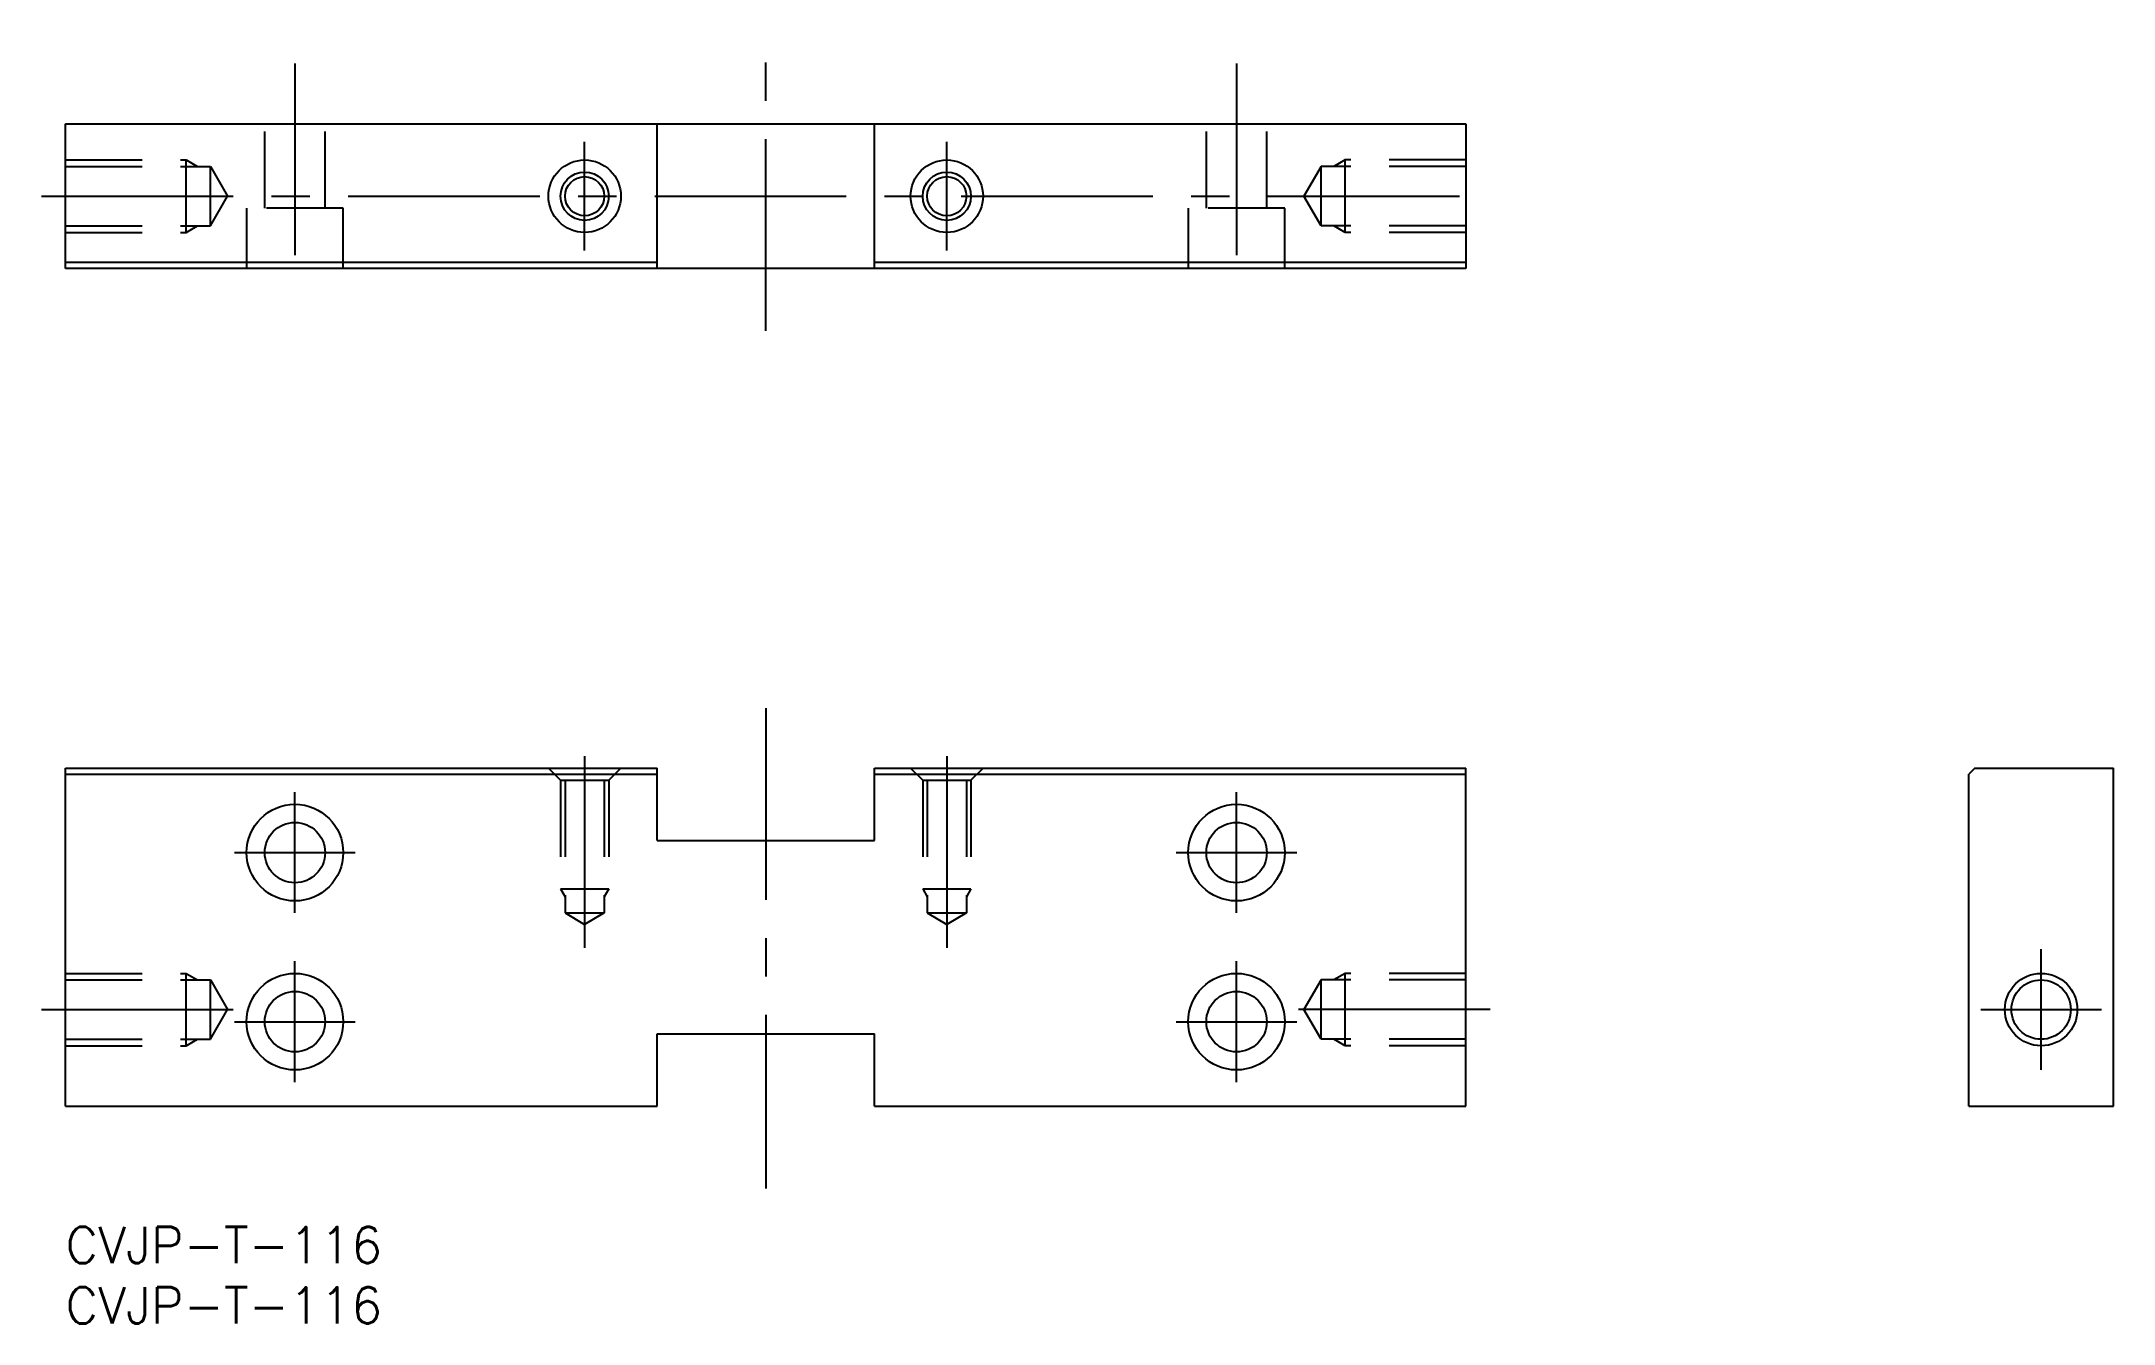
# Model space of a CAD drawing. Extents: x -2 to 170, y -8 to 98.
import ezdxf

# ---------------------------------------------------------------- set-up
doc = ezdxf.new("R2010")
doc.units = 0
doc.header["$LTSCALE"] = 0.5
doc.linetypes.add('CENTER', pattern=[50.8, 31.75, -6.35, 6.35, -6.35])
doc.linetypes.add('DASHED', pattern=[19.05, 12.7, -6.35])
for name, color, linetype in [('MSM_CENTER', 1, 'CENTER'), ('MSM_CONTINUOUS', 7, 'CONTINUOUS'), ('MSM_DASHED', 4, 'DASHED'), ('MSM_NARROW', 5, 'CONTINUOUS'), ('MSM_PART_NUMBER', 7, 'CONTINUOUS')]:
    doc.layers.add(name, color=color, linetype=linetype)
doc.styles.get("Standard").update_dxf_attribs({"font": 'txt.shx', "height": 3, "bigfont": 'bigfont.shx'})

msp = doc.modelspace()

# ---------------------------------------------------------------- linework, layer by layer
at = {"layer": 'MSM_CENTER'}
for p, q in [((58, 74.21), (58, 98.18)), ((19, 96.36), (19, 77.36)), ((97, 96.36), (97, 77.36)), ((43, 80.86), (43, 89.86)), ((73, 80.86), (73, 89.86)), ((-2, 85.36), (118, 85.36)), ((58, 42.97), (58, 3.18)), ((43, 39), (43, 23.06)), ((73, 39), (73, 23.06)), ((19, 26), (19, 36)), ((97, 26), (97, 36)), ((14, 31), (24, 31)), ((92, 31), (102, 31)), ((163.65, 13), (163.65, 23)), ((19, 12), (19, 22)), ((97, 12), (97, 22)), ((-2, 18), (15.42, 18)), ((118, 18), (100.58, 18)), ((158.65, 18), (168.65, 18)), ((14, 17), (24, 17)), ((92, 17), (102, 17))]:
    msp.add_line(p, q, dxfattribs=at)
at = {"layer": 'MSM_CONTINUOUS'}
for p, q in [((0, 79.36), (0, 91.36)), ((0, 91.36), (116, 91.36)), ((49, 79.36), (49, 91.36)), ((67, 79.36), (67, 91.36)), ((116, 91.36), (116, 79.36)), ((49, 79.86), (0, 79.86)), ((116, 79.36), (0, 79.36)), ((116, 79.86), (67, 79.86)), ((0, 38), (49, 38)), ((0, 10), (0, 38)), ((0, 38), (49, 38)), ((49, 32), (49, 38)), ((67, 32), (67, 38)), ((67, 38), (116, 38)), ((67, 38), (116, 38)), ((116, 10), (116, 38)), ((158.15, 38), (157.65, 37.5)), ((158.15, 38), (169.65, 38)), ((169.65, 10), (169.65, 38)), ((0, 37.5), (49, 37.5)), ((67, 37.5), (116, 37.5)), ((157.65, 10), (157.65, 37.5)), ((49, 32), (67, 32)), ((49, 16), (67, 16)), ((49, 10), (49, 16)), ((67, 10), (67, 16)), ((0, 10), (49, 10)), ((67, 10), (116, 10)), ((157.65, 10), (169.65, 10))]:
    msp.add_line(p, q, dxfattribs=at)
for centre, radius in [((43, 85.36), 3), ((73, 85.36), 3), ((43, 85.36), 1.62), ((73, 85.36), 1.62), ((19, 31), 4), ((97, 31), 4), ((19, 31), 2.5), ((97, 31), 2.5), ((19, 17), 4), ((97, 17), 4), ((19, 17), 2.5), ((97, 17), 2.5), ((163.65, 18), 2.46)]:
    msp.add_circle(centre, radius, dxfattribs=at)
at = {"layer": 'MSM_DASHED'}
for p, q in [((16.5, 84.36), (16.5, 91.36)), ((21.5, 84.36), (21.5, 91.36)), ((94.5, 84.36), (94.5, 91.36)), ((99.5, 84.36), (99.5, 91.36)), ((0, 88.36), (10, 88.36)), ((0, 87.81), (12, 87.81)), ((10, 82.36), (10, 88.36)), ((10, 88.36), (10.94, 87.81)), ((12, 82.9), (12, 87.81)), ((12, 87.81), (13.42, 85.36)), ((104, 87.81), (102.58, 85.36)), ((116, 87.81), (104, 87.81)), ((104, 82.9), (104, 87.81)), ((106, 88.36), (105.06, 87.81)), ((116, 88.36), (106, 88.36)), ((106, 82.36), (106, 88.36)), ((12, 82.9), (13.42, 85.36)), ((23, 84.36), (15, 84.36)), ((15, 84.36), (15, 79.36)), ((23, 79.36), (23, 84.36)), ((101, 84.36), (93, 84.36)), ((93, 84.36), (93, 79.36)), ((101, 79.36), (101, 84.36)), ((104, 82.9), (102.58, 85.36)), ((0, 82.9), (12, 82.9)), ((10, 82.36), (10.94, 82.9)), ((116, 82.9), (104, 82.9)), ((106, 82.36), (105.06, 82.9)), ((0, 82.36), (10, 82.36)), ((116, 82.36), (106, 82.36)), ((41, 37), (40, 38)), ((45, 37), (46, 38)), ((71, 37), (70, 38)), ((75, 37), (76, 38)), ((41, 37), (45, 37)), ((41, 37), (41, 28)), ((41.38, 37), (41.38, 26)), ((44.62, 37), (44.62, 26)), ((45, 37), (45, 28)), ((71, 37), (75, 37)), ((71, 37), (71, 28)), ((71.38, 37), (71.38, 26)), ((74.62, 37), (74.62, 26)), ((75, 37), (75, 28)), ((41, 28), (45, 28)), ((41, 28), (41.38, 27.34)), ((45, 28), (44.62, 27.34)), ((71, 28), (75, 28)), ((71, 28), (71.38, 27.34)), ((75, 28), (74.62, 27.34)), ((41.38, 26), (44.62, 26)), ((41.38, 26), (43, 25.06)), ((44.62, 26), (43, 25.06)), ((71.38, 26), (74.62, 26)), ((71.38, 26), (73, 25.06)), ((74.62, 26), (73, 25.06)), ((0, 21), (10, 21)), ((10, 15), (10, 21)), ((10, 21), (10.94, 20.46)), ((106, 21), (105.06, 20.46)), ((116, 21), (106, 21)), ((106, 15), (106, 21)), ((0, 20.46), (12, 20.46)), ((12, 15.54), (12, 20.46)), ((12, 20.46), (13.42, 18)), ((104, 20.46), (102.58, 18)), ((116, 20.46), (104, 20.46)), ((104, 15.54), (104, 20.46)), ((12, 15.54), (13.42, 18)), ((104, 15.54), (102.58, 18)), ((0, 15.54), (12, 15.54)), ((10, 15), (10.94, 15.54)), ((116, 15.54), (104, 15.54)), ((106, 15), (105.06, 15.54)), ((0, 15), (10, 15)), ((116, 15), (106, 15))]:
    msp.add_line(p, q, dxfattribs=at)
at = {"layer": 'MSM_NARROW'}
for centre, radius in [((43, 85.36), 2), ((73, 85.36), 2), ((163.65, 18), 3)]:
    msp.add_circle(centre, radius, dxfattribs=at)

# ---------------------------------------------------------------- texts
at = {"layer": 'MSM_PART_NUMBER'}
for p in [(0, -3), (0, -8)]:
    msp.add_text('CVJP-T-116', height=3, dxfattribs=at).set_placement(p)

doc.saveas('drawing.dxf')
